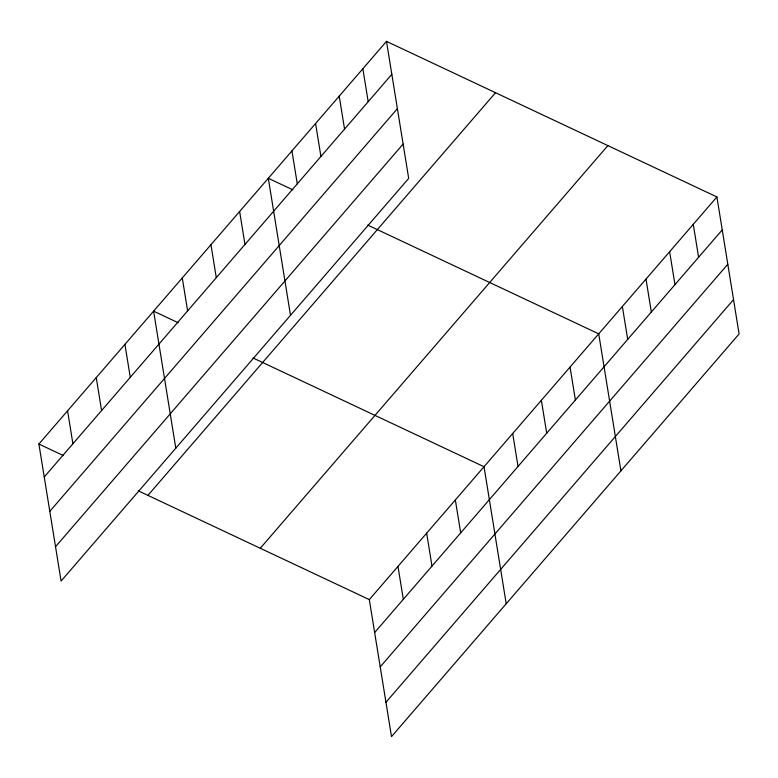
<?xml version="1.0" encoding="UTF-8"?>
<svg xmlns="http://www.w3.org/2000/svg" width="778" height="778" viewBox="0 0 778 778"><rect width="100%" height="100%" fill="white"/><g stroke="black" fill="none" stroke-linecap="round" stroke-linejoin="round"><path stroke-width="1.17" d="M386.491 41.37L408.683 178.395L61.092 581.059L38.9 444.034L386.491 41.37L716.908 196.941L739.1 333.966L391.509 736.63L369.317 599.605L716.908 196.941M44.239 476.982L391.83 74.318M49.802 511.331L397.393 108.657M55.53 546.71L403.121 144.047M147.937 495.372L495.528 92.708M260.28 548.266L607.871 145.603M374.646 632.543L722.247 229.88M380.209 666.892L727.809 264.228M385.946 702.281L733.537 299.618M292.898 189.851L268.313 178.279L290.505 315.304M367.731 225.085L598.729 333.85L620.922 470.865M178.191 322.734L153.606 311.161L175.799 448.177M253.025 357.968L484.023 466.722L506.215 603.747M38.9 444.034L63.485 455.616M138.319 490.85L369.317 599.605M693.276 224.317L698.605 257.265M669.634 251.702L674.973 284.641M646.003 279.088L651.332 312.027M622.361 306.464L627.7 339.412M570.05 367.07L575.389 400.009M541.371 400.291L546.71 433.229M512.692 433.502L518.031 466.45M455.344 499.943L460.683 532.891M362.859 68.756L368.189 101.694M426.665 533.163L432.004 566.112M339.218 96.132L344.557 129.08M397.986 566.384L403.325 599.332M315.586 123.517L320.925 156.456M291.945 150.903L297.284 183.841M239.634 211.499L244.973 244.438M210.955 244.72L216.294 277.658M182.285 277.941L187.615 310.879M124.927 344.382L130.266 377.32M96.248 377.602L101.587 410.541M67.579 410.823L72.908 443.761"/></g></svg>
